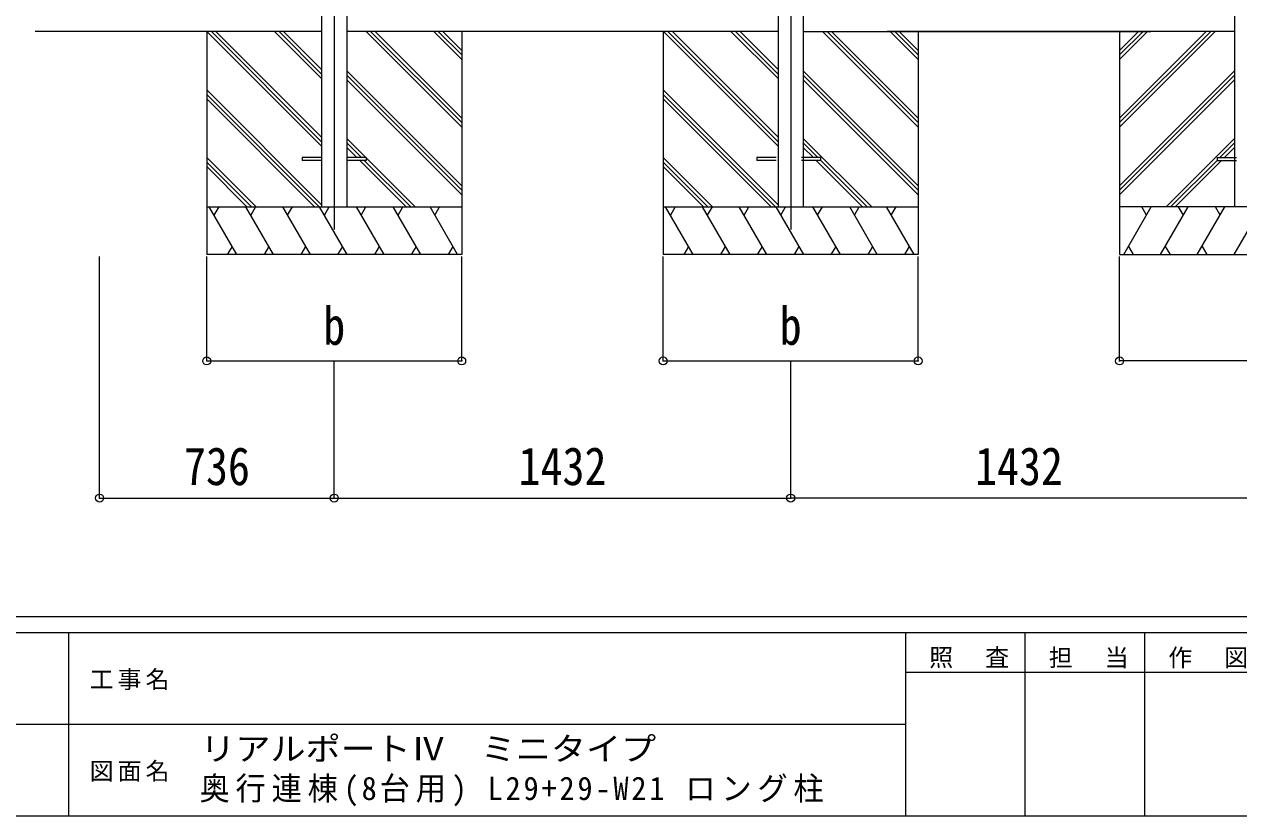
# Model space of a CAD drawing. Units: millimetres at full size. Extents: x -6988 to 7066, y -4877 to 4823.
# Drawn here: x -474 to 3336, y -4877 to -2395 of the extents above; entities that cross this region are included whole.
import ezdxf
from ezdxf.enums import TextEntityAlignment as Align

# ---------------------------------------------------------------- set-up
doc = ezdxf.new("R2010")
doc.units = ezdxf.units.MM
doc.header["$LTSCALE"] = 25
doc.header["$PDMODE"] = 32
doc.header["$PDSIZE"] = 25
for name, color, linetype, lineweight in [('0-0_0', 7, 'Continuous', 9), ('0-1_本体', 4, 'Continuous', 9), ('0-8_PARTS2', 2, 'Continuous', 9), ('0-A_寸法', 6, 'Continuous', 9), ('F-0_240', 7, 'Continuous', 9)]:
    doc.layers.add(name, color=color, linetype=linetype, lineweight=lineweight)
doc.styles.add('ＭＳ ゴシック', font='')
doc.styles.get('ＭＳ ゴシック').set_extended_font_data('MS Gothic')

msp = doc.modelspace()

# ---------------------------------------------------------------- linework, layer by layer
at = {"layer": '0-0_0'}
for p, q in [((458.55, -2417.53), (-439.95, -2417.53)), ((97.95, -2417.53), (97.95, -3117.53)), ((458.55, -2777.4), (98.69, -2417.53)), ((458.55, -2763.25), (112.83, -2417.53)), ((458.55, -2749.11), (126.97, -2417.53)), ((458.55, -2565.27), (310.82, -2417.53)), ((458.55, -2551.12), (324.96, -2417.53)), ((458.55, -2536.98), (339.1, -2417.53)), ((1890.55, -2417.53), (537.55, -2417.53)), ((897.95, -2717.32), (598.16, -2417.53)), ((897.95, -2703.17), (612.3, -2417.53)), ((897.95, -2689.03), (626.45, -2417.53)), ((897.95, -2505.19), (810.3, -2417.53)), ((897.95, -2491.04), (824.44, -2417.53)), ((897.95, -2476.9), (838.58, -2417.53)), ((897.95, -2417.53), (897.95, -3117.53)), ((1529.95, -2417.53), (1529.95, -3117.53)), ((1890.55, -2777.4), (1530.69, -2417.53)), ((1890.55, -2763.25), (1544.83, -2417.53)), ((1890.55, -2749.11), (1558.97, -2417.53)), ((1890.55, -2565.27), (1742.82, -2417.53)), ((1890.55, -2551.12), (1756.96, -2417.53)), ((1890.55, -2536.98), (1771.1, -2417.53)), ((1969.55, -2417.53), (2522.63, -2417.53)), ((2329.95, -2717.32), (2030.16, -2417.53)), ((2329.95, -2703.17), (2044.3, -2417.53)), ((2329.95, -2689.03), (2058.45, -2417.53)), ((2148.66, -2417.54), (3059.73, -2417.54)), ((2148.66, -2417.54), (3059.73, -2417.54)), ((3143.45, -2417.54), (2232.37, -2417.54)), ((3143.45, -2417.54), (2232.37, -2417.54)), ((2329.95, -2505.19), (2242.3, -2417.53)), ((2329.95, -2491.04), (2256.44, -2417.53)), ((2329.95, -2476.9), (2270.58, -2417.53)), ((2329.95, -2417.53), (2329.95, -3117.53)), ((3322.55, -2417.53), (2769.48, -2417.53)), ((2962.16, -2417.53), (2962.16, -3117.53)), ((2962.16, -2689.03), (3233.66, -2417.53)), ((2962.16, -2703.17), (3247.8, -2417.53)), ((2962.16, -2717.32), (3261.94, -2417.53)), ((2962.16, -2476.9), (3021.53, -2417.53)), ((2962.16, -2491.04), (3035.67, -2417.53)), ((2962.16, -2505.19), (3049.81, -2417.53)), ((897.95, -2901.16), (537.55, -2540.77)), ((2329.95, -2901.16), (1969.55, -2540.77)), ((2962.16, -2901.16), (3322.55, -2540.77)), ((897.95, -2915.31), (537.55, -2554.91)), ((897.95, -2929.45), (537.55, -2569.05)), ((2329.95, -2915.31), (1969.55, -2554.91)), ((2329.95, -2929.45), (1969.55, -2569.05)), ((2962.16, -2915.31), (3322.55, -2554.91)), ((2962.16, -2929.45), (3322.55, -2569.05)), ((458.55, -2961.24), (97.95, -2600.64)), ((450.7, -2967.53), (97.95, -2614.78)), ((1890.55, -2961.24), (1529.95, -2600.64)), ((1882.7, -2967.53), (1529.95, -2614.78)), ((436.56, -2967.53), (97.95, -2628.93)), ((1868.56, -2967.53), (1529.95, -2628.93)), ((752.19, -2967.53), (537.55, -2752.9)), ((583.54, -2813.03), (537.55, -2767.04)), ((569.4, -2813.03), (537.55, -2781.19)), ((2184.19, -2967.53), (1969.55, -2752.9)), ((2015.54, -2813.03), (1969.55, -2767.04)), ((2001.4, -2813.03), (1969.55, -2781.19)), ((3107.92, -2967.53), (3322.55, -2752.9)), ((3276.56, -2813.03), (3322.55, -2767.04)), ((3290.71, -2813.03), (3322.55, -2781.19)), ((252.71, -2967.53), (97.95, -2812.77)), ((1684.71, -2967.53), (1529.95, -2812.77)), ((238.57, -2967.53), (97.95, -2826.92)), ((224.42, -2967.53), (97.95, -2841.06)), ((723.9, -2967.53), (578.4, -2822.03)), ((738.04, -2967.53), (592.54, -2822.03)), ((1670.57, -2967.53), (1529.95, -2826.92)), ((1656.42, -2967.53), (1529.95, -2841.06)), ((2155.9, -2967.53), (2010.4, -2822.03)), ((2170.04, -2967.53), (2024.54, -2822.03)), ((3122.06, -2967.53), (3267.56, -2822.03)), ((3136.21, -2967.53), (3281.71, -2822.03)), ((97.95, -2967.53), (897.95, -2967.53)), ((192.43, -3117.53), (105.82, -2967.53)), ((135.82, -2967.53), (120.82, -2993.51)), ((307.9, -3117.53), (221.29, -2967.53)), ((251.29, -2967.53), (236.29, -2993.51)), ((423.37, -3117.53), (336.76, -2967.53)), ((351.76, -2993.51), (366.76, -2967.53)), ((538.84, -3117.53), (452.23, -2967.53)), ((467.23, -2993.51), (482.23, -2967.53)), ((654.31, -3117.53), (567.7, -2967.53)), ((582.7, -2993.51), (597.71, -2967.53)), ((769.78, -3117.53), (683.17, -2967.53)), ((698.17, -2993.51), (713.18, -2967.53)), ((885.25, -3117.53), (798.64, -2967.53)), ((813.64, -2993.51), (828.65, -2967.53)), ((1529.95, -2967.53), (2329.95, -2967.53)), ((1624.43, -3117.53), (1537.82, -2967.53)), ((1567.82, -2967.53), (1552.82, -2993.51)), ((1739.9, -3117.53), (1653.29, -2967.53)), ((1683.29, -2967.53), (1668.29, -2993.51)), ((1855.37, -3117.53), (1768.76, -2967.53)), ((1783.76, -2993.51), (1798.76, -2967.53)), ((1970.84, -3117.53), (1884.23, -2967.53)), ((1899.23, -2993.51), (1914.23, -2967.53)), ((2086.31, -3117.53), (1999.7, -2967.53)), ((2014.7, -2993.51), (2029.71, -2967.53)), ((2201.78, -3117.53), (2115.17, -2967.53)), ((2130.17, -2993.51), (2145.18, -2967.53)), ((2317.25, -3117.53), (2230.64, -2967.53)), ((2245.64, -2993.51), (2260.65, -2967.53)), ((3762.16, -2967.53), (2962.16, -2967.53)), ((2974.86, -3117.53), (3061.46, -2967.53)), ((3046.46, -2993.51), (3031.46, -2967.53)), ((3090.33, -3117.53), (3176.93, -2967.53)), ((3161.93, -2993.51), (3146.93, -2967.53)), ((3205.8, -3117.53), (3292.4, -2967.53)), ((3277.4, -2993.51), (3262.4, -2967.53)), ((3321.27, -3117.53), (3407.87, -2967.53)), ((897.95, -3117.53), (97.95, -3117.53)), ((177.43, -3091.55), (162.43, -3117.53)), ((292.9, -3091.55), (277.9, -3117.53)), ((408.37, -3091.55), (393.37, -3117.53)), ((523.84, -3091.55), (508.84, -3117.53)), ((639.31, -3091.55), (624.31, -3117.53)), ((754.78, -3091.55), (739.78, -3117.53)), ((870.25, -3091.55), (855.25, -3117.53)), ((2329.95, -3117.53), (1529.95, -3117.53)), ((1609.43, -3091.55), (1594.43, -3117.53)), ((1724.9, -3091.55), (1709.9, -3117.53)), ((1840.37, -3091.55), (1825.37, -3117.53)), ((1955.84, -3091.55), (1940.84, -3117.53)), ((2071.31, -3091.55), (2056.31, -3117.53)), ((2186.78, -3091.55), (2171.78, -3117.53)), ((2302.25, -3091.55), (2287.25, -3117.53)), ((2962.16, -3117.53), (3762.16, -3117.53)), ((2989.86, -3091.55), (3004.86, -3117.53)), ((3105.33, -3091.55), (3120.33, -3117.53)), ((3220.8, -3091.55), (3235.8, -3117.53))]:
    msp.add_line(p, q, dxfattribs=at)
at = {"layer": '0-1_本体'}
for p, q in [((458.55, -2242.53), (458.55, -2967.53)), ((537.55, -2242.53), (537.55, -2967.53)), ((1890.45, -2242.53), (1890.45, -2967.53)), ((1969.45, -2242.53), (1969.45, -2967.53)), ((3322.66, -2242.53), (3322.66, -2967.53)), ((397.95, -2813.03), (397.95, -2822.03)), ((458.55, -2813.03), (397.95, -2813.03)), ((597.95, -2813.03), (537.55, -2813.03)), ((597.95, -2813.03), (597.95, -2822.03)), ((1824.15, -2813.03), (1824.15, -2822.03)), ((1884.75, -2813.03), (1824.15, -2813.03)), ((2024.15, -2813.03), (1963.75, -2813.03)), ((2024.15, -2813.03), (2024.15, -2822.03)), ((3267.96, -2813.03), (3267.96, -2822.03)), ((3267.96, -2813.03), (3328.36, -2813.03)), ((458.55, -2822.03), (397.95, -2822.03)), ((597.95, -2822.03), (537.55, -2822.03)), ((1884.75, -2822.03), (1824.15, -2822.03)), ((2024.15, -2822.03), (1963.75, -2822.03)), ((3267.96, -2822.03), (3328.36, -2822.03))]:
    msp.add_line(p, q, dxfattribs=at)
at = {"layer": '0-8_PARTS2'}
for p, q in [((498.05, 624.63), (498.05, -3038.82)), ((1930.05, 624.63), (1930.05, -3038.82))]:
    msp.add_line(p, q, dxfattribs=at)
at = {"layer": '0-A_寸法'}
for p, q in [((-237.95, -3880.99), (-237.95, -3123.39)), ((97.95, -3450.85), (97.95, -3123.39)), ((897.95, -3450.85), (897.95, -3123.39)), ((1530.05, -3450.85), (1530.05, -3123.39)), ((2330.05, -3450.85), (2330.05, -3123.39)), ((2962.05, -3450.85), (2962.05, -3123.39)), ((97.95, -3450.85), (897.95, -3450.85)), ((498.05, -3880.99), (498.05, -3450.85)), ((1530.05, -3450.85), (2330.05, -3450.85)), ((1930.05, -3880.99), (1930.05, -3450.85)), ((3762.05, -3450.85), (2962.05, -3450.85)), ((-237.95, -3880.99), (498.05, -3880.99)), ((498.05, -3880.99), (1930.05, -3880.99)), ((3362.05, -3880.99), (1930.05, -3880.99))]:
    msp.add_line(p, q, dxfattribs=at)
for p in [(97.95, -3450.85), (897.95, -3450.85), (1530.05, -3450.85), (2330.05, -3450.85), (2962.05, -3450.85), (-237.95, -3880.99), (498.05, -3880.99), (1930.05, -3880.99)]:
    msp.add_point(p, dxfattribs=at)
at = {"layer": 'F-0_240', "color": 5}
for p, q in [((-6987.88, -4252.21), (6712.12, -4252.21)), ((-6987.88, -4302.21), (4489.82, -4302.21)), ((-335.18, -4302.21), (-335.18, -4877.21)), ((2289.82, -4302.21), (2289.82, -4877.21)), ((2664.82, -4302.21), (2664.82, -4877.21)), ((3039.82, -4302.21), (3039.82, -4877.21)), ((2289.82, -4427.21), (3789.82, -4427.21)), ((-2835.18, -4589.71), (2289.82, -4589.71)), ((-6987.88, -4877.21), (6712.12, -4877.21))]:
    msp.add_line(p, q, dxfattribs=at)

# ---------------------------------------------------------------- texts
at = {"layer": '0-A_寸法', "color": 7, "style": 'ＭＳ ゴシック', "width": 0.85}
for s, p in [('b', (463.68, -3435.85)), ('b', (1895.68, -3435.85)), ('736', (26.93, -3875.99)), ('1432', (1076.55, -3875.99)), ('1432', (2508.55, -3875.99))]:
    msp.add_text(s, height=119.1, dxfattribs=at).set_placement(p, align=Align.BOTTOM_LEFT)
at = {"layer": 'F-0_240', "style": 'ＭＳ ゴシック', "width": 1.1}
msp.add_text('リアルポートⅣ\u3000ミニタイプ', height=73.31, dxfattribs=at).set_placement((78.1, -4725.87), align=Align.BOTTOM_LEFT)
at = {"layer": 'F-0_240', "attachment_point": 7, "style": 'ＭＳ ゴシック'}
for s, insert, char_height in [('\\T1.17;照\u3000査', (2364.83, -4414.71), 54.99), ('\\T1.17;担\u3000当', (2739.83, -4414.71), 54.99), ('\\T1.17;作\u3000図', (3114.82, -4414.71), 54.99), ('\\T1.17;工事名', (-269.26, -4483.46), 54.99), ('\\T1.17;図面名', (-269.26, -4770.96), 54.99), ('\\T1.19;\\W0.95;奥行連棟(8台用)\\~L29+29-W21\\~ロング柱', (75.55, -4847.54), 73.31)]:
    msp.add_mtext(s, dxfattribs=dict(at, insert=insert, char_height=char_height))

doc.saveas('drawing.dxf')
